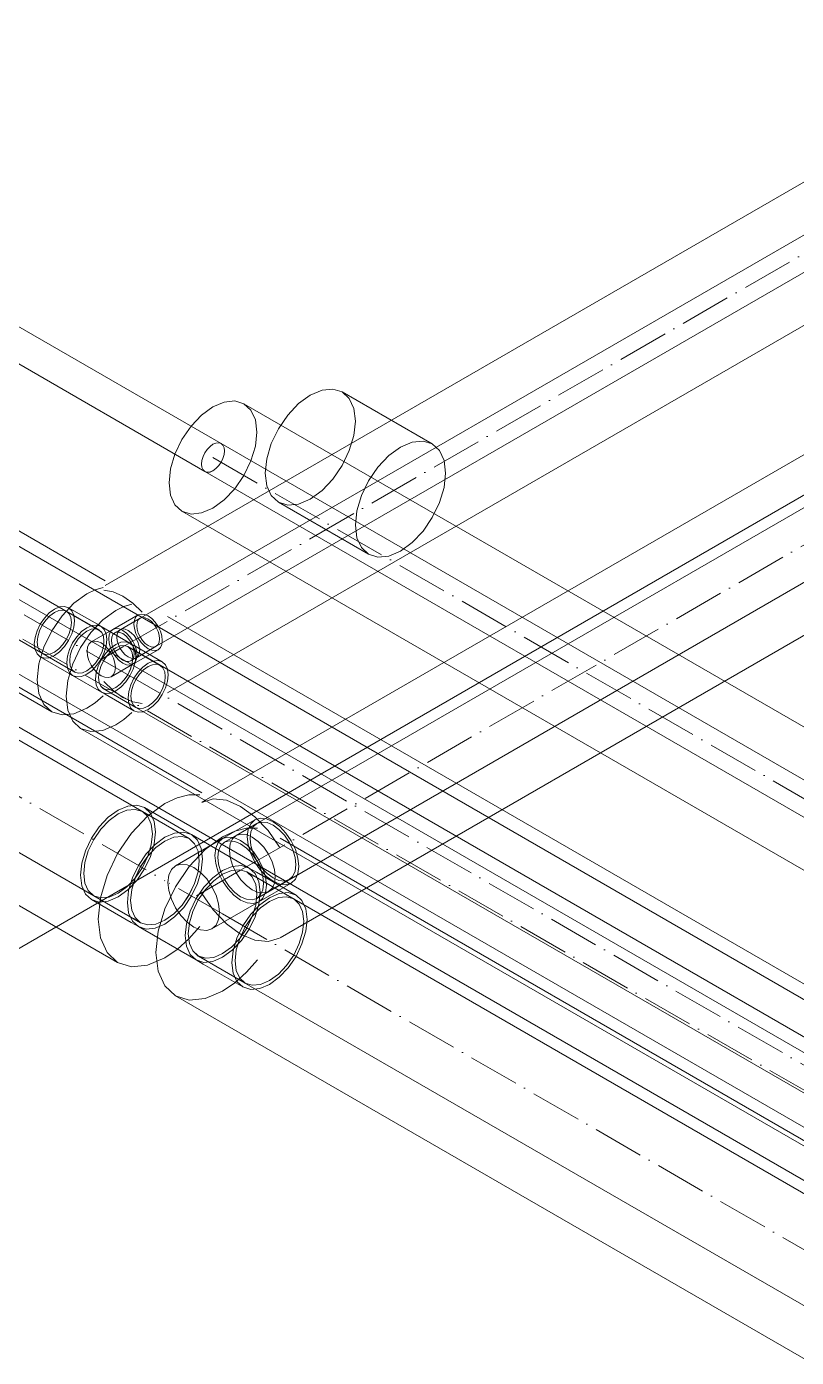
# Model space of a CAD drawing. Header units: millimetres. Extents: x -88595 to 880822, y -1054509 to -148035.
# Drawn here: x 378531.3 to 378682.3, y -322421.7 to -322160.7 of the extents above; entities that cross this region are included whole.
import ezdxf

# ---------------------------------------------------------------- set-up
doc = ezdxf.new("R2010")
doc.units = ezdxf.units.MM
doc.linetypes.add('$12$ADSK_Осевая', pattern=[14, 10, -2, 0, -2])
for name, color, linetype, lineweight in [('Изоляция', 7, 'Continuous', 18), ('Оборудование', 7, 'Continuous', 18), ('Трубопровод', 7, 'Continuous', 18), ('Трубопроводы', 7, 'Continuous', 18)]:
    doc.layers.add(name, color=color, linetype=linetype, lineweight=lineweight)

# ---------------------------------------------------------------- blocks, each defined once
blk = doc.blocks.new('$0$ADSK_Канальный блок кондиционера1 - AD182MJERAB-3267445-В_ОВ3_1')
at = {"layer": 'Оборудование'}
for p, q in [((1421.55, 16799.45), (928.7, 16514.9)), ((1102.12, 16691.16), (1061.81, 16714.43)), ((1058.64, 16708.93), (1098.94, 16685.66)), ((1143.55, 16691.07), (1125.87, 16701.27)), ((1113.37, 16679.62), (1131.05, 16669.42))]:
    blk.add_line(p, q, dxfattribs=at)
for points in [[(1110.78, 16685.35, 0), (1111.08, 16688.16, 0), (1111.97, 16691.13, 0), (1113.37, 16694.06, 0), (1115.2, 16696.74, 0), (1117.33, 16698.99, 0), (1119.62, 16700.66, 0), (1121.91, 16701.63, 0), (1124.04, 16701.84, 0), (1125.87, 16701.27, 0), (1127.27, 16699.97, 0), (1128.16, 16698.02, 0), (1128.46, 16695.55, 0)], [(1128.46, 16695.55, 0), (1128.16, 16692.74, 0), (1127.27, 16689.77, 0), (1125.87, 16686.84, 0), (1124.04, 16684.16, 0), (1121.91, 16681.91, 0), (1119.62, 16680.24, 0), (1117.33, 16679.27, 0), (1115.2, 16679.06, 0), (1113.37, 16679.62, 0), (1111.97, 16680.93, 0), (1111.08, 16682.88, 0), (1110.78, 16685.35, 0)], [(1102.77, 16689.7, 0), (1102.7, 16690.33, 0), (1102.47, 16690.83, 0), (1102.12, 16691.16, 0), (1101.65, 16691.3, 0), (1101.11, 16691.25, 0), (1100.53, 16691, 0), (1099.95, 16690.58, 0), (1099.41, 16690, 0), (1098.94, 16689.32, 0), (1098.58, 16688.58, 0), (1098.36, 16687.83, 0), (1098.28, 16687.11, 0)], [(1098.28, 16687.11, 0), (1098.36, 16686.48, 0), (1098.58, 16685.99, 0), (1098.94, 16685.66, 0), (1099.41, 16685.51, 0), (1099.95, 16685.57, 0), (1100.53, 16685.82, 0), (1101.11, 16686.24, 0), (1101.65, 16686.81, 0), (1102.12, 16687.49, 0), (1102.47, 16688.23, 0), (1102.7, 16688.99, 0), (1102.77, 16689.7, 0)], [(1146.14, 16685.35, 0), (1145.84, 16687.81, 0), (1144.95, 16689.77, 0), (1143.55, 16691.07, 0), (1141.72, 16691.63, 0), (1139.59, 16691.42, 0), (1137.3, 16690.45, 0), (1135.01, 16688.78, 0), (1132.88, 16686.53, 0), (1131.05, 16683.85, 0), (1129.64, 16680.93, 0), (1128.76, 16677.96, 0), (1128.46, 16675.14, 0)], [(1128.46, 16675.14, 0), (1128.76, 16672.67, 0), (1129.64, 16670.72, 0), (1131.05, 16669.42, 0), (1132.88, 16668.85, 0), (1135.01, 16669.06, 0), (1137.3, 16670.04, 0), (1139.59, 16671.71, 0), (1141.72, 16673.96, 0), (1143.55, 16676.63, 0), (1144.95, 16679.56, 0), (1145.84, 16682.53, 0), (1146.14, 16685.35, 0)]]:
    blk.add_polyline3d(points, dxfattribs=at)
blk = doc.blocks.new('$0$ADSK_МедьПайка_Тройник - Тройник медный-3268436-В_ОВ3_1')
at = {"layer": 'Трубопроводы', "color": 134, "true_color": 0x00a6a6}
for p, q in [((9296.89, 11878.78), (9289.11, 11883.27)), ((9297.33, 11879.55), (9289.55, 11884.04)), ((9311.17, 11881.63), (9304.81, 11877.96)), ((9311.58, 11880.93), (9307.51, 11878.58)), ((9304.81, 11877.96), (9295.61, 11872.65)), ((9298.3, 11877.96), (9296.89, 11878.78)), ((9298.74, 11878.74), (9297.33, 11879.55)), ((9310.06, 11872.2), (9298.74, 11878.74)), ((9311.03, 11870.62), (9309.61, 11871.43)), ((9311.47, 11871.39), (9310.06, 11872.2)), ((9318.81, 11866.13), (9311.03, 11870.62)), ((9319.25, 11866.9), (9311.47, 11871.39)), ((9311.97, 11865.56), (9318.33, 11869.23)), ((9313.86, 11867.58), (9317.93, 11869.93)), ((9279.14, 11866), (9286.92, 11861.51)), ((9279.58, 11866.77), (9287.36, 11862.28)), ((9302.77, 11860.25), (9311.97, 11865.56)), ((9287.36, 11862.28), (9288.77, 11861.47)), ((9286.92, 11861.51), (9288.33, 11860.7)), ((9288.33, 11860.7), (9299.64, 11854.16)), ((9300.09, 11854.94), (9301.5, 11854.12)), ((9299.64, 11854.16), (9301.06, 11853.35)), ((9301.06, 11853.35), (9308.84, 11848.86)), ((9301.5, 11854.12), (9309.28, 11849.63))]:
    blk.add_line(p, q, dxfattribs=at)
for points in [[(9276.98, 11870.77, 0), (9277.23, 11873.12, 0), (9277.97, 11875.59, 0), (9279.14, 11878.03, 0), (9280.66, 11880.26, 0), (9282.44, 11882.14, 0), (9284.34, 11883.53, 0), (9286.25, 11884.34, 0), (9288.03, 11884.51, 0), (9289.55, 11884.04, 0), (9290.72, 11882.96, 0), (9291.46, 11881.33, 0), (9291.71, 11879.28, 0)], [(9291.08, 11878.91, 0), (9290.85, 11880.79, 0), (9290.18, 11882.28, 0), (9289.11, 11883.27, 0), (9287.71, 11883.7, 0), (9286.09, 11883.54, 0), (9284.34, 11882.8, 0), (9282.6, 11881.53, 0), (9280.98, 11879.81, 0), (9279.58, 11877.77, 0), (9278.51, 11875.54, 0), (9277.84, 11873.28, 0), (9277.61, 11871.13, 0)], [(9309.69, 11878.35, 0), (9309.86, 11879.77, 0), (9310.37, 11880.89, 0), (9311.17, 11881.63, 0), (9312.22, 11881.96, 0), (9313.44, 11881.83, 0), (9314.75, 11881.28, 0), (9316.06, 11880.32, 0), (9317.28, 11879.03, 0), (9318.33, 11877.5, 0), (9319.13, 11875.82, 0), (9319.64, 11874.12, 0), (9319.81, 11872.51, 0)], [(9319.24, 11872.84, 0), (9319.09, 11874.27, 0), (9318.64, 11875.78, 0), (9317.93, 11877.26, 0), (9317, 11878.63, 0), (9315.91, 11879.77, 0), (9314.75, 11880.62, 0), (9313.59, 11881.11, 0), (9312.51, 11881.22, 0), (9311.58, 11880.93, 0), (9310.86, 11880.27, 0), (9310.41, 11879.28, 0), (9310.26, 11878.02, 0)], [(9291.71, 11879.28, 0), (9291.46, 11876.93, 0), (9290.72, 11874.45, 0), (9289.55, 11872.02, 0), (9288.03, 11869.78, 0), (9286.25, 11867.91, 0), (9284.34, 11866.52, 0), (9282.44, 11865.71, 0), (9280.66, 11865.53, 0), (9279.14, 11866, 0), (9277.97, 11867.09, 0), (9277.23, 11868.72, 0), (9276.98, 11870.77, 0)], [(9277.61, 11871.13, 0), (9277.84, 11869.25, 0), (9278.51, 11867.77, 0), (9279.58, 11866.77, 0), (9280.98, 11866.34, 0), (9282.6, 11866.5, 0), (9284.34, 11867.25, 0), (9286.09, 11868.52, 0), (9287.71, 11870.23, 0), (9289.11, 11872.27, 0), (9290.18, 11874.5, 0), (9290.85, 11876.77, 0), (9291.08, 11878.91, 0)], [(9286.17, 11865.46, 0), (9286.42, 11867.81, 0), (9287.16, 11870.29, 0), (9288.33, 11872.72, 0), (9289.85, 11874.95, 0), (9291.63, 11876.83, 0), (9293.54, 11878.22, 0), (9295.44, 11879.03, 0), (9297.22, 11879.21, 0), (9298.74, 11878.74, 0), (9299.91, 11877.65, 0), (9300.65, 11876.02, 0), (9300.9, 11873.97, 0)], [(9300.9, 11873.97, 0), (9300.65, 11876.02, 0), (9299.91, 11877.65, 0), (9298.74, 11878.74, 0), (9297.22, 11879.21, 0), (9295.44, 11879.03, 0), (9293.54, 11878.22, 0), (9291.63, 11876.83, 0), (9289.85, 11874.95, 0), (9288.33, 11872.72, 0), (9287.16, 11870.29, 0), (9286.42, 11867.81, 0), (9286.17, 11865.46, 0)], [(9286.8, 11865.83, 0), (9287.03, 11867.97, 0), (9287.7, 11870.24, 0), (9288.77, 11872.47, 0), (9290.17, 11874.51, 0), (9291.79, 11876.22, 0), (9293.54, 11877.49, 0), (9295.28, 11878.23, 0), (9296.9, 11878.4, 0), (9298.3, 11877.96, 0), (9299.37, 11876.97, 0), (9300.04, 11875.48, 0), (9300.27, 11873.6, 0)], [(9313.45, 11868.83, 0), (9313.28, 11870.45, 0), (9312.77, 11872.15, 0), (9311.97, 11873.82, 0), (9310.92, 11875.36, 0), (9309.7, 11876.65, 0), (9308.39, 11877.6, 0), (9307.08, 11878.16, 0), (9305.85, 11878.28, 0), (9304.81, 11877.96, 0), (9304, 11877.21, 0), (9303.5, 11876.09, 0), (9303.32, 11874.68, 0)], [(9303.32, 11874.68, 0), (9303.5, 11876.09, 0), (9304, 11877.21, 0), (9304.81, 11877.96, 0), (9305.85, 11878.28, 0), (9307.08, 11878.16, 0), (9308.39, 11877.6, 0), (9309.7, 11876.65, 0), (9310.92, 11875.36, 0), (9311.97, 11873.82, 0), (9312.77, 11872.15, 0), (9313.28, 11870.45, 0), (9313.45, 11868.83, 0)], [(9306.19, 11875.68, 0), (9306.35, 11876.93, 0), (9306.8, 11877.92, 0), (9307.51, 11878.58, 0), (9308.44, 11878.87, 0), (9309.52, 11878.76, 0), (9310.68, 11878.27, 0), (9311.85, 11877.42, 0), (9312.93, 11876.28, 0), (9313.86, 11874.92, 0), (9314.57, 11873.43, 0), (9315.02, 11871.92, 0), (9315.17, 11870.49, 0)], [(9319.81, 11872.51, 0), (9319.64, 11871.09, 0), (9319.13, 11869.98, 0), (9318.33, 11869.23, 0), (9317.28, 11868.91, 0), (9316.06, 11869.03, 0), (9314.75, 11869.59, 0), (9313.44, 11870.54, 0), (9312.22, 11871.83, 0), (9311.17, 11873.36, 0), (9310.37, 11875.04, 0), (9309.86, 11876.74, 0), (9309.69, 11878.35, 0)], [(9310.26, 11878.02, 0), (9310.41, 11876.59, 0), (9310.86, 11875.08, 0), (9311.58, 11873.6, 0), (9312.51, 11872.24, 0), (9313.59, 11871.09, 0), (9314.75, 11870.25, 0), (9315.91, 11869.75, 0), (9317, 11869.65, 0), (9317.93, 11869.93, 0), (9318.64, 11870.59, 0), (9319.09, 11871.59, 0), (9319.24, 11872.84, 0)], [(9315.17, 11870.49, 0), (9315.02, 11869.24, 0), (9314.57, 11868.25, 0), (9313.86, 11867.58, 0), (9312.93, 11867.3, 0), (9311.85, 11867.4, 0), (9310.68, 11867.9, 0), (9309.52, 11868.75, 0), (9308.44, 11869.89, 0), (9307.51, 11871.25, 0), (9306.8, 11872.74, 0), (9306.35, 11874.25, 0), (9306.19, 11875.68, 0)], [(9300.9, 11873.97, 0), (9300.65, 11871.62, 0), (9299.91, 11869.15, 0), (9298.74, 11866.71, 0), (9297.22, 11864.48, 0), (9295.44, 11862.6, 0), (9293.54, 11861.21, 0), (9291.63, 11860.4, 0), (9289.85, 11860.23, 0), (9288.33, 11860.7, 0), (9287.16, 11861.78, 0), (9286.42, 11863.41, 0), (9286.17, 11865.46, 0)], [(9286.17, 11865.46, 0), (9286.42, 11863.41, 0), (9287.16, 11861.78, 0), (9288.33, 11860.7, 0), (9289.85, 11860.23, 0), (9291.63, 11860.4, 0), (9293.54, 11861.21, 0), (9295.44, 11862.6, 0), (9297.22, 11864.48, 0), (9298.74, 11866.71, 0), (9299.91, 11869.15, 0), (9300.65, 11871.62, 0), (9300.9, 11873.97, 0)], [(9300.27, 11873.6, 0), (9300.04, 11871.46, 0), (9299.37, 11869.19, 0), (9298.3, 11866.97, 0), (9296.9, 11864.93, 0), (9295.28, 11863.21, 0), (9293.54, 11861.94, 0), (9291.79, 11861.2, 0), (9290.17, 11861.04, 0), (9288.77, 11861.47, 0), (9287.7, 11862.46, 0), (9287.03, 11863.95, 0), (9286.8, 11865.83, 0)], [(9304.26, 11863.53, 0), (9304.08, 11865.14, 0), (9303.58, 11866.84, 0), (9302.77, 11868.52, 0), (9301.73, 11870.05, 0), (9300.5, 11871.34, 0), (9299.19, 11872.3, 0), (9297.88, 11872.85, 0), (9296.66, 11872.97, 0), (9295.61, 11872.65, 0), (9294.81, 11871.9, 0), (9294.3, 11870.79, 0), (9294.13, 11869.37, 0)], [(9303.32, 11874.68, 0), (9303.5, 11873.07, 0), (9304, 11871.37, 0), (9304.81, 11869.69, 0), (9305.85, 11868.16, 0), (9307.08, 11866.87, 0), (9308.39, 11865.91, 0), (9309.7, 11865.35, 0), (9310.92, 11865.23, 0), (9311.97, 11865.56, 0), (9312.77, 11866.3, 0), (9313.28, 11867.42, 0), (9313.45, 11868.83, 0)], [(9313.45, 11868.83, 0), (9313.28, 11867.42, 0), (9312.77, 11866.3, 0), (9311.97, 11865.56, 0), (9310.92, 11865.23, 0), (9309.7, 11865.35, 0), (9308.39, 11865.91, 0), (9307.08, 11866.87, 0), (9305.85, 11868.16, 0), (9304.81, 11869.69, 0), (9304, 11871.37, 0), (9303.5, 11873.07, 0), (9303.32, 11874.68, 0)], [(9312.22, 11867.44, 0), (9311.96, 11869.49, 0), (9311.23, 11871.12, 0), (9310.06, 11872.2, 0), (9308.53, 11872.67, 0), (9306.76, 11872.5, 0), (9304.85, 11871.69, 0), (9302.94, 11870.3, 0), (9301.17, 11868.42, 0), (9299.64, 11866.19, 0), (9298.47, 11863.75, 0), (9297.74, 11861.28, 0), (9297.49, 11858.93, 0)], [(9297.49, 11858.93, 0), (9297.74, 11861.28, 0), (9298.47, 11863.75, 0), (9299.64, 11866.19, 0), (9301.17, 11868.42, 0), (9302.94, 11870.3, 0), (9304.85, 11871.69, 0), (9306.76, 11872.5, 0), (9308.53, 11872.67, 0), (9310.06, 11872.2, 0), (9311.23, 11871.12, 0), (9311.96, 11869.49, 0), (9312.22, 11867.44, 0)], [(9311.59, 11867.07, 0), (9311.36, 11868.95, 0), (9310.68, 11870.44, 0), (9309.61, 11871.43, 0), (9308.22, 11871.86, 0), (9306.59, 11871.7, 0), (9304.85, 11870.96, 0), (9303.11, 11869.69, 0), (9301.48, 11867.97, 0), (9300.09, 11865.93, 0), (9299.02, 11863.7, 0), (9298.35, 11861.44, 0), (9298.12, 11859.3, 0)], [(9294.13, 11869.37, 0), (9294.3, 11867.76, 0), (9294.81, 11866.06, 0), (9295.61, 11864.38, 0), (9296.66, 11862.85, 0), (9297.88, 11861.56, 0), (9299.19, 11860.6, 0), (9300.5, 11860.05, 0), (9301.73, 11859.93, 0), (9302.77, 11860.25, 0), (9303.58, 11861, 0), (9304.08, 11862.11, 0), (9304.26, 11863.53, 0)], [(9297.49, 11858.93, 0), (9297.74, 11856.88, 0), (9298.47, 11855.25, 0), (9299.64, 11854.16, 0), (9301.17, 11853.69, 0), (9302.94, 11853.87, 0), (9304.85, 11854.68, 0), (9306.76, 11856.07, 0), (9308.53, 11857.95, 0), (9310.06, 11860.18, 0), (9311.23, 11862.61, 0), (9311.96, 11865.09, 0), (9312.22, 11867.44, 0)], [(9312.22, 11867.44, 0), (9311.96, 11865.09, 0), (9311.23, 11862.61, 0), (9310.06, 11860.18, 0), (9308.53, 11857.95, 0), (9306.76, 11856.07, 0), (9304.85, 11854.68, 0), (9302.94, 11853.87, 0), (9301.17, 11853.69, 0), (9299.64, 11854.16, 0), (9298.47, 11855.25, 0), (9297.74, 11856.88, 0), (9297.49, 11858.93, 0)], [(9298.12, 11859.3, 0), (9298.35, 11857.42, 0), (9299.02, 11855.93, 0), (9300.09, 11854.94, 0), (9301.48, 11854.5, 0), (9303.11, 11854.67, 0), (9304.85, 11855.41, 0), (9306.59, 11856.68, 0), (9308.22, 11858.39, 0), (9309.61, 11860.43, 0), (9310.68, 11862.66, 0), (9311.36, 11864.93, 0), (9311.59, 11867.07, 0)], [(9321.41, 11862.13, 0), (9321.16, 11864.18, 0), (9320.42, 11865.81, 0), (9319.25, 11866.9, 0), (9317.73, 11867.37, 0), (9315.95, 11867.19, 0), (9314.04, 11866.38, 0), (9312.14, 11864.99, 0), (9310.36, 11863.12, 0), (9308.84, 11860.88, 0), (9307.67, 11858.45, 0), (9306.93, 11855.97, 0), (9306.68, 11853.62, 0)], [(9307.31, 11853.99, 0), (9307.54, 11856.13, 0), (9308.21, 11858.4, 0), (9309.28, 11860.63, 0), (9310.68, 11862.67, 0), (9312.3, 11864.38, 0), (9314.04, 11865.65, 0), (9315.79, 11866.4, 0), (9317.41, 11866.56, 0), (9318.81, 11866.13, 0), (9319.88, 11865.13, 0), (9320.55, 11863.65, 0), (9320.78, 11861.77, 0)], [(9306.68, 11853.62, 0), (9306.93, 11851.57, 0), (9307.67, 11849.94, 0), (9308.84, 11848.86, 0), (9310.36, 11848.39, 0), (9312.14, 11848.56, 0), (9314.04, 11849.37, 0), (9315.95, 11850.76, 0), (9317.73, 11852.64, 0), (9319.25, 11854.87, 0), (9320.42, 11857.31, 0), (9321.16, 11859.78, 0), (9321.41, 11862.13, 0)], [(9320.78, 11861.77, 0), (9320.55, 11859.62, 0), (9319.88, 11857.36, 0), (9318.81, 11855.13, 0), (9317.41, 11853.09, 0), (9315.79, 11851.37, 0), (9314.04, 11850.1, 0), (9312.3, 11849.36, 0), (9310.68, 11849.2, 0), (9309.28, 11849.63, 0), (9308.21, 11850.62, 0), (9307.54, 11852.11, 0), (9307.31, 11853.99, 0)]]:
    blk.add_polyline3d(points, dxfattribs=at)
blk = doc.blocks.new('$0$ADSK_МедьПайка_Тройник - Тройник медный-3266686-В_ОВ3_1')
at = {"layer": 'Трубопроводы', "color": 190, "true_color": 0x8000ff}
for p, q in [((9279.9, 11919.29), (9274.24, 11922.56)), ((9280.3, 11920), (9274.64, 11923.26)), ((9281.01, 11919.59), (9280.3, 11920)), ((9288.28, 11921.85), (9283.33, 11918.99)), ((9288.66, 11921.19), (9284.77, 11918.94)), ((9283.33, 11918.99), (9279.08, 11916.54)), ((9280.6, 11918.89), (9279.9, 11919.29)), ((9286.67, 11916.32), (9281.01, 11919.59)), ((9286.97, 11915.21), (9286.26, 11915.62)), ((9287.37, 11915.91), (9286.67, 11916.32)), ((9292.62, 11911.95), (9286.97, 11915.21)), ((9287.26, 11912.17), (9292.21, 11915.03)), ((9293.03, 11912.65), (9287.37, 11915.91)), ((9287.94, 11913.44), (9291.83, 11915.69)), ((9269.07, 11913.61), (9274.73, 11910.35)), ((9269.48, 11914.32), (9275.14, 11911.05)), ((9283.02, 11909.72), (9287.26, 11912.17)), ((9274.73, 11910.35), (9275.44, 11909.94)), ((9275.14, 11911.05), (9275.84, 11910.64)), ((9275.44, 11909.94), (9281.1, 11906.67)), ((9281.1, 11906.67), (9281.8, 11906.27)), ((9281.5, 11907.38), (9282.21, 11906.97)), ((9282.21, 11906.97), (9287.86, 11903.7)), ((9281.8, 11906.27), (9287.46, 11903))]:
    blk.add_line(p, q, dxfattribs=at)
for points in [[(9267.92, 11916.16, 0), (9268.06, 11917.42, 0), (9268.45, 11918.74, 0), (9269.07, 11920.05, 0), (9269.89, 11921.24, 0), (9270.84, 11922.24, 0), (9271.86, 11922.99, 0), (9272.88, 11923.42, 0), (9273.83, 11923.51, 0), (9274.64, 11923.26, 0), (9275.27, 11922.68, 0), (9275.66, 11921.81, 0), (9275.8, 11920.71, 0)], [(9275.23, 11920.38, 0), (9275.11, 11921.32, 0), (9274.77, 11922.06, 0), (9274.24, 11922.56, 0), (9273.54, 11922.78, 0), (9272.73, 11922.69, 0), (9271.86, 11922.32, 0), (9270.99, 11921.69, 0), (9270.18, 11920.83, 0), (9269.48, 11919.81, 0), (9268.94, 11918.7, 0), (9268.61, 11917.57, 0), (9268.49, 11916.49, 0)], [(9275.8, 11920.71, 0), (9275.66, 11919.46, 0), (9275.27, 11918.13, 0), (9274.64, 11916.83, 0), (9273.83, 11915.64, 0), (9272.88, 11914.63, 0), (9271.86, 11913.89, 0), (9270.84, 11913.46, 0), (9269.89, 11913.36, 0), (9269.07, 11913.61, 0), (9268.45, 11914.19, 0), (9268.06, 11915.06, 0), (9267.92, 11916.16, 0)], [(9268.49, 11916.49, 0), (9268.61, 11915.55, 0), (9268.94, 11914.81, 0), (9269.48, 11914.32, 0), (9270.18, 11914.1, 0), (9270.99, 11914.18, 0), (9271.86, 11914.55, 0), (9272.73, 11915.19, 0), (9273.54, 11916.04, 0), (9274.24, 11917.06, 0), (9274.77, 11918.18, 0), (9275.11, 11919.31, 0), (9275.23, 11920.38, 0)], [(9274.28, 11912.49, 0), (9274.42, 11913.74, 0), (9274.81, 11915.07, 0), (9275.44, 11916.37, 0), (9276.25, 11917.56, 0), (9277.2, 11918.57, 0), (9278.22, 11919.31, 0), (9279.24, 11919.74, 0), (9280.19, 11919.84, 0), (9281.01, 11919.59, 0), (9281.63, 11919.01, 0), (9282.03, 11918.14, 0), (9282.16, 11917.04, 0)], [(9282.16, 11917.04, 0), (9282.03, 11918.14, 0), (9281.63, 11919.01, 0), (9281.01, 11919.59, 0), (9280.19, 11919.84, 0), (9279.24, 11919.74, 0), (9278.22, 11919.31, 0), (9277.2, 11918.57, 0), (9276.25, 11917.56, 0), (9275.44, 11916.37, 0), (9274.81, 11915.07, 0), (9274.42, 11913.74, 0), (9274.28, 11912.49, 0)], [(9287.46, 11920.04, 0), (9287.56, 11920.82, 0), (9287.83, 11921.44, 0), (9288.28, 11921.85, 0), (9288.85, 11922.02, 0), (9289.52, 11921.96, 0), (9290.24, 11921.65, 0), (9290.96, 11921.13, 0), (9291.64, 11920.42, 0), (9292.21, 11919.57, 0), (9292.65, 11918.65, 0), (9292.93, 11917.72, 0), (9293.03, 11916.83, 0)], [(9293.03, 11916.83, 0), (9292.93, 11916.05, 0), (9292.65, 11915.44, 0), (9292.21, 11915.03, 0), (9291.64, 11914.85, 0), (9290.96, 11914.92, 0), (9290.24, 11915.22, 0), (9289.52, 11915.75, 0), (9288.85, 11916.46, 0), (9288.28, 11917.3, 0), (9287.83, 11918.22, 0), (9287.56, 11919.16, 0), (9287.46, 11920.04, 0)], [(9292.49, 11917.14, 0), (9292.41, 11917.86, 0), (9292.19, 11918.61, 0), (9291.83, 11919.35, 0), (9291.37, 11920.03, 0), (9290.83, 11920.61, 0), (9290.24, 11921.03, 0), (9289.66, 11921.28, 0), (9289.12, 11921.33, 0), (9288.66, 11921.19, 0), (9288.3, 11920.86, 0), (9288.08, 11920.36, 0), (9288, 11919.73, 0)], [(9288, 11919.73, 0), (9288.08, 11919.02, 0), (9288.3, 11918.26, 0), (9288.66, 11917.52, 0), (9289.12, 11916.84, 0), (9289.66, 11916.27, 0), (9290.24, 11915.85, 0), (9290.83, 11915.6, 0), (9291.37, 11915.54, 0), (9291.83, 11915.69, 0), (9292.19, 11916.02, 0), (9292.41, 11916.51, 0), (9292.49, 11917.14, 0)], [(9274.86, 11912.82, 0), (9274.97, 11913.89, 0), (9275.31, 11915.02, 0), (9275.84, 11916.14, 0), (9276.54, 11917.16, 0), (9277.35, 11918.01, 0), (9278.22, 11918.65, 0), (9279.09, 11919.02, 0), (9279.91, 11919.1, 0), (9280.6, 11918.89, 0), (9281.14, 11918.39, 0), (9281.47, 11917.65, 0), (9281.59, 11916.71, 0)], [(9288.08, 11913.97, 0), (9287.98, 11914.86, 0), (9287.7, 11915.8, 0), (9287.26, 11916.72, 0), (9286.69, 11917.56, 0), (9286.01, 11918.27, 0), (9285.29, 11918.79, 0), (9284.57, 11919.1, 0), (9283.9, 11919.17, 0), (9283.33, 11918.99, 0), (9282.88, 11918.58, 0), (9282.61, 11917.96, 0), (9282.51, 11917.19, 0)], [(9282.51, 11917.19, 0), (9282.61, 11917.96, 0), (9282.88, 11918.58, 0), (9283.33, 11918.99, 0), (9283.9, 11919.17, 0), (9284.57, 11919.1, 0), (9285.29, 11918.79, 0), (9286.01, 11918.27, 0), (9286.69, 11917.56, 0), (9287.26, 11916.72, 0), (9287.7, 11915.8, 0), (9287.98, 11914.86, 0), (9288.08, 11913.97, 0)], [(9282.51, 11917.19, 0), (9282.61, 11916.3, 0), (9282.88, 11915.36, 0), (9283.33, 11914.44, 0), (9283.9, 11913.6, 0), (9284.57, 11912.89, 0), (9285.29, 11912.37, 0), (9286.01, 11912.06, 0), (9286.69, 11911.99, 0), (9287.26, 11912.17, 0), (9287.7, 11912.58, 0), (9287.98, 11913.2, 0), (9288.08, 11913.97, 0)], [(9288.08, 11913.97, 0), (9287.98, 11913.2, 0), (9287.7, 11912.58, 0), (9287.26, 11912.17, 0), (9286.69, 11911.99, 0), (9286.01, 11912.06, 0), (9285.29, 11912.37, 0), (9284.57, 11912.89, 0), (9283.9, 11913.6, 0), (9283.33, 11914.44, 0), (9282.88, 11915.36, 0), (9282.61, 11916.3, 0), (9282.51, 11917.19, 0)], [(9284.11, 11917.49, 0), (9284.19, 11918.12, 0), (9284.41, 11918.61, 0), (9284.77, 11918.94, 0), (9285.23, 11919.09, 0), (9285.77, 11919.03, 0), (9286.36, 11918.78, 0), (9286.94, 11918.36, 0), (9287.48, 11917.79, 0), (9287.94, 11917.11, 0), (9288.3, 11916.37, 0), (9288.52, 11915.61, 0), (9288.6, 11914.9, 0)], [(9288.6, 11914.9, 0), (9288.52, 11914.27, 0), (9288.3, 11913.77, 0), (9287.94, 11913.44, 0), (9287.48, 11913.3, 0), (9286.94, 11913.35, 0), (9286.36, 11913.6, 0), (9285.77, 11914.02, 0), (9285.23, 11914.6, 0), (9284.77, 11915.28, 0), (9284.41, 11916.02, 0), (9284.19, 11916.77, 0), (9284.11, 11917.49, 0)], [(9282.16, 11917.04, 0), (9282.03, 11915.78, 0), (9281.63, 11914.46, 0), (9281.01, 11913.16, 0), (9280.19, 11911.96, 0), (9279.24, 11910.96, 0), (9278.22, 11910.22, 0), (9277.2, 11909.78, 0), (9276.25, 11909.69, 0), (9275.44, 11909.94, 0), (9274.81, 11910.52, 0), (9274.42, 11911.39, 0), (9274.28, 11912.49, 0)], [(9274.28, 11912.49, 0), (9274.42, 11911.39, 0), (9274.81, 11910.52, 0), (9275.44, 11909.94, 0), (9276.25, 11909.69, 0), (9277.2, 11909.78, 0), (9278.22, 11910.22, 0), (9279.24, 11910.96, 0), (9280.19, 11911.96, 0), (9281.01, 11913.16, 0), (9281.63, 11914.46, 0), (9282.03, 11915.78, 0), (9282.16, 11917.04, 0)], [(9281.59, 11916.71, 0), (9281.47, 11915.63, 0), (9281.14, 11914.5, 0), (9280.6, 11913.39, 0), (9279.91, 11912.37, 0), (9279.09, 11911.51, 0), (9278.22, 11910.88, 0), (9277.35, 11910.51, 0), (9276.54, 11910.43, 0), (9275.84, 11910.64, 0), (9275.31, 11911.14, 0), (9274.97, 11911.88, 0), (9274.86, 11912.82, 0)], [(9283.83, 11911.52, 0), (9283.74, 11912.41, 0), (9283.46, 11913.35, 0), (9283.02, 11914.27, 0), (9282.44, 11915.11, 0), (9281.77, 11915.82, 0), (9281.05, 11916.34, 0), (9280.33, 11916.65, 0), (9279.66, 11916.72, 0), (9279.08, 11916.54, 0), (9278.64, 11916.13, 0), (9278.36, 11915.51, 0), (9278.27, 11914.74, 0)], [(9278.27, 11914.74, 0), (9278.36, 11913.85, 0), (9278.64, 11912.92, 0), (9279.08, 11911.99, 0), (9279.66, 11911.15, 0), (9280.33, 11910.44, 0), (9281.05, 11909.92, 0), (9281.77, 11909.61, 0), (9282.44, 11909.54, 0), (9283.02, 11909.72, 0), (9283.46, 11910.13, 0), (9283.74, 11910.75, 0), (9283.83, 11911.52, 0)], [(9287.82, 11913.77, 0), (9287.68, 11914.87, 0), (9287.29, 11915.74, 0), (9286.67, 11916.32, 0), (9285.85, 11916.57, 0), (9284.9, 11916.48, 0), (9283.88, 11916.05, 0), (9282.86, 11915.3, 0), (9281.91, 11914.3, 0), (9281.1, 11913.11, 0), (9280.47, 11911.8, 0), (9280.08, 11910.48, 0), (9279.94, 11909.22, 0)], [(9279.94, 11909.22, 0), (9280.08, 11910.48, 0), (9280.47, 11911.8, 0), (9281.1, 11913.11, 0), (9281.91, 11914.3, 0), (9282.86, 11915.3, 0), (9283.88, 11916.05, 0), (9284.9, 11916.48, 0), (9285.85, 11916.57, 0), (9286.67, 11916.32, 0), (9287.29, 11915.74, 0), (9287.68, 11914.87, 0), (9287.82, 11913.77, 0)], [(9287.25, 11913.44, 0), (9287.13, 11914.38, 0), (9286.8, 11915.12, 0), (9286.26, 11915.62, 0), (9285.56, 11915.83, 0), (9284.75, 11915.75, 0), (9283.88, 11915.38, 0), (9283.01, 11914.75, 0), (9282.2, 11913.89, 0), (9281.5, 11912.87, 0), (9280.97, 11911.76, 0), (9280.63, 11910.63, 0), (9280.51, 11909.55, 0)], [(9279.94, 11909.22, 0), (9280.08, 11908.12, 0), (9280.47, 11907.25, 0), (9281.1, 11906.67, 0), (9281.91, 11906.42, 0), (9282.86, 11906.52, 0), (9283.88, 11906.95, 0), (9284.9, 11907.69, 0), (9285.85, 11908.7, 0), (9286.67, 11909.89, 0), (9287.29, 11911.19, 0), (9287.68, 11912.52, 0), (9287.82, 11913.77, 0)], [(9287.82, 11913.77, 0), (9287.68, 11912.52, 0), (9287.29, 11911.19, 0), (9286.67, 11909.89, 0), (9285.85, 11908.7, 0), (9284.9, 11907.69, 0), (9283.88, 11906.95, 0), (9282.86, 11906.52, 0), (9281.91, 11906.42, 0), (9281.1, 11906.67, 0), (9280.47, 11907.25, 0), (9280.08, 11908.12, 0), (9279.94, 11909.22, 0)], [(9280.51, 11909.55, 0), (9280.63, 11908.61, 0), (9280.97, 11907.87, 0), (9281.5, 11907.38, 0), (9282.2, 11907.16, 0), (9283.01, 11907.24, 0), (9283.88, 11907.61, 0), (9284.75, 11908.25, 0), (9285.56, 11909.1, 0), (9286.26, 11910.12, 0), (9286.8, 11911.24, 0), (9287.13, 11912.37, 0), (9287.25, 11913.44, 0)], [(9294.18, 11910.1, 0), (9294.05, 11911.2, 0), (9293.66, 11912.07, 0), (9293.03, 11912.65, 0), (9292.21, 11912.9, 0), (9291.26, 11912.8, 0), (9290.24, 11912.37, 0), (9289.22, 11911.63, 0), (9288.27, 11910.62, 0), (9287.46, 11909.43, 0), (9286.83, 11908.13, 0), (9286.44, 11906.8, 0), (9286.31, 11905.55, 0)], [(9286.88, 11905.88, 0), (9286.99, 11906.95, 0), (9287.33, 11908.08, 0), (9287.86, 11909.2, 0), (9288.56, 11910.22, 0), (9289.37, 11911.07, 0), (9290.24, 11911.71, 0), (9291.12, 11912.08, 0), (9291.93, 11912.16, 0), (9292.62, 11911.95, 0), (9293.16, 11911.45, 0), (9293.5, 11910.71, 0), (9293.61, 11909.77, 0)], [(9286.31, 11905.55, 0), (9286.44, 11904.45, 0), (9286.83, 11903.58, 0), (9287.46, 11903, 0), (9288.27, 11902.75, 0), (9289.22, 11902.84, 0), (9290.24, 11903.28, 0), (9291.26, 11904.02, 0), (9292.21, 11905.02, 0), (9293.03, 11906.22, 0), (9293.66, 11907.52, 0), (9294.05, 11908.84, 0), (9294.18, 11910.1, 0)], [(9293.61, 11909.77, 0), (9293.5, 11908.69, 0), (9293.16, 11907.56, 0), (9292.62, 11906.45, 0), (9291.93, 11905.43, 0), (9291.12, 11904.57, 0), (9290.24, 11903.94, 0), (9289.37, 11903.57, 0), (9288.56, 11903.49, 0), (9287.86, 11903.7, 0), (9287.33, 11904.2, 0), (9286.99, 11904.94, 0), (9286.88, 11905.88, 0)]]:
    blk.add_polyline3d(points, dxfattribs=at)

msp = doc.modelspace()

# ---------------------------------------------------------------- linework, layer by layer
at = {"layer": 'Изоляция', "color": 190, "true_color": 0x8000ff}
for p, q in [((378546.71, -322269.36), (375744.6, -320651.56)), ((375727.58, -320673.51), (378536.21, -322295.08)), ((378822.76, -322110.9), (378546.71, -322270.28)), ((378558.89, -322291.36), (378834.93, -322131.99)), ((378834.93, -322385.35), (378573.92, -322234.65)), ((378561.75, -322255.74), (378822.76, -322406.43)), ((383816.09, -325311.64), (378558.89, -322276.39)), ((378541.87, -322298.34), (383802.33, -325335.47))]:
    msp.add_line(p, q, dxfattribs=at)
at = {"layer": 'Изоляция', "color": 134, "true_color": 0x00a6a6}
for p, q in [((378565.65, -322311), (375759.65, -320690.95)), ((375740.52, -320722.69), (378549.14, -322344.25)), ((378809.95, -322171.79), (378565.65, -322312.83)), ((378581, -322339.42), (378825.3, -322198.37)), ((378825.3, -322433.27), (378526.01, -322260.48)), ((378510.66, -322287.07), (378809.95, -322459.86)), ((383713.29, -325282.94), (378581, -322319.86)), ((378560.46, -322350.78), (383694.77, -325315.02))]:
    msp.add_line(p, q, dxfattribs=at)
at = {"layer": 'Изоляция', "color": 190, "true_color": 0x8000ff}
for points in [[(378559.23, -322250.17, 0), (378559.52, -322247.42, 0), (378560.38, -322244.53, 0), (378561.75, -322241.68, 0), (378563.53, -322239.07, 0), (378565.61, -322236.88, 0), (378567.84, -322235.25, 0)], [(378567.84, -322235.25, 0), (378570.06, -322234.31, 0), (378572.14, -322234.1, 0), (378573.92, -322234.65, 0), (378575.29, -322235.92, 0), (378576.15, -322237.82, 0), (378576.45, -322240.23, 0)], [(378576.45, -322240.23, 0), (378576.15, -322242.97, 0), (378575.29, -322245.86, 0), (378573.92, -322248.71, 0), (378572.14, -322251.32, 0), (378570.06, -322253.51, 0), (378567.84, -322255.14, 0)], [(378567.84, -322255.14, 0), (378565.61, -322256.08, 0), (378563.53, -322256.29, 0), (378561.75, -322255.74, 0), (378560.38, -322254.47, 0), (378559.52, -322252.57, 0), (378559.23, -322250.17, 0)], [(378543.09, -322271.92, 0), (378540.57, -322273.76, 0), (378538.23, -322276.24, 0), (378536.21, -322279.19, 0), (378534.67, -322282.41, 0), (378533.69, -322285.68, 0), (378533.36, -322288.78, 0)], [(378546.29, -322270.7, 0), (378544.72, -322271.14, 0), (378543.09, -322271.92, 0)], [(378550.16, -322272.4, 0), (378548.24, -322271.54, 0), (378546.41, -322271.23, 0)], [(378548.75, -322275.19, 0), (378550.38, -322274.41, 0), (378551.95, -322273.97, 0)], [(378553.92, -322275.56, 0), (378552.09, -322273.77, 0), (378550.16, -322272.4, 0)], [(378539.02, -322292.04, 0), (378539.35, -322288.94, 0), (378540.32, -322285.67, 0), (378541.87, -322282.45, 0), (378543.88, -322279.5, 0), (378546.23, -322277.03, 0), (378548.75, -322275.19, 0)], [(378533.36, -322288.78, 0), (378533.69, -322291.49, 0), (378534.67, -322293.64, 0), (378536.21, -322295.08, 0), (378538.23, -322295.7, 0), (378540.57, -322295.47, 0), (378543.09, -322294.39, 0)], [(378546.41, -322289.12, 0), (378548.24, -322290.92, 0), (378550.16, -322292.28, 0)], [(378548.75, -322297.66, 0), (378546.23, -322298.73, 0), (378543.88, -322298.96, 0), (378541.87, -322298.34, 0), (378540.32, -322296.91, 0), (378539.35, -322294.76, 0), (378539.02, -322292.04, 0)], [(378543.09, -322294.39, 0), (378544.72, -322293.3, 0), (378546.29, -322291.93, 0)], [(378550.16, -322292.28, 0), (378552.09, -322293.14, 0), (378553.92, -322293.46, 0)], [(378551.95, -322295.19, 0), (378550.38, -322296.56, 0), (378548.75, -322297.66, 0)]]:
    msp.add_polyline3d(points, dxfattribs=at)
at = {"layer": 'Изоляция', "color": 134, "true_color": 0x00a6a6}
for points in [[(378565.23, -322311.36, 0), (378563.09, -322311.38, 0), (378560.79, -322311.96, 0), (378558.41, -322313.08, 0)], [(378558.41, -322313.08, 0), (378555.02, -322315.55, 0), (378551.86, -322318.89, 0), (378549.14, -322322.86, 0), (378547.06, -322327.19, 0), (378545.75, -322331.6, 0), (378545.31, -322335.77, 0)], [(378573.26, -322313.63, 0), (378570.47, -322312.44, 0), (378567.88, -322312.17, 0), (378565.64, -322312.84, 0)], [(378580.87, -322321.63, 0), (378578.64, -322318.39, 0), (378576.04, -322315.66, 0), (378573.26, -322313.63, 0)], [(378569.72, -322319.61, 0), (378572.11, -322318.49, 0), (378574.4, -322317.91, 0), (378576.55, -322317.89, 0)], [(378556.62, -322342.3, 0), (378557.07, -322338.13, 0), (378558.38, -322333.73, 0), (378560.46, -322329.39, 0), (378563.17, -322325.42, 0), (378566.33, -322322.09, 0), (378569.72, -322319.61, 0)], [(378565.64, -322330.7, 0), (378567.88, -322333.95, 0), (378570.47, -322336.67, 0), (378573.26, -322338.7, 0)], [(378545.31, -322335.77, 0), (378545.75, -322339.43, 0), (378547.06, -322342.32, 0), (378549.14, -322344.25, 0), (378551.86, -322345.09, 0), (378555.02, -322344.77, 0), (378558.41, -322343.33, 0)], [(378558.41, -322343.33, 0), (378560.79, -322341.7, 0), (378563.09, -322339.63, 0), (378565.23, -322337.17, 0)], [(378573.26, -322338.7, 0), (378576.04, -322339.89, 0), (378578.64, -322340.16, 0), (378580.87, -322339.49, 0)], [(378560.46, -322350.78, 0), (378558.38, -322348.85, 0), (378557.07, -322345.96, 0), (378556.62, -322342.3, 0)], [(378576.55, -322343.71, 0), (378574.4, -322346.16, 0), (378572.11, -322348.23, 0), (378569.72, -322349.86, 0)], [(378569.72, -322349.86, 0), (378566.33, -322351.31, 0), (378563.17, -322351.62, 0), (378560.46, -322350.78, 0)]]:
    msp.add_polyline3d(points, dxfattribs=at)
at = {"layer": 'Трубопровод', "color": 190, "true_color": 0x8000ff}
for p, q in [((378545.47, -322279.04), (375736.84, -320657.48)), ((375732.08, -320665.72), (378540.71, -322287.28)), ((378827.26, -322118.7), (378548.58, -322279.59)), ((378551.75, -322285.09), (378830.43, -322124.19)), ((378830.43, -322393.14), (378569.42, -322242.45)), ((378566.25, -322247.95), (378827.26, -322398.64)), ((383811.59, -325319.43), (378551.13, -322282.3)), ((378546.37, -322290.55), (383806.83, -325327.68))]:
    msp.add_line(p, q, dxfattribs=at)
at = {"layer": 'Трубопровод', "color": 190, "linetype": '$12$ADSK_Осевая', "true_color": 0x8000ff}
for p, q in [((375734.46, -320661.6), (378543.09, -322283.16)), ((375734.46, -320661.6), (378543.09, -322283.16)), ((378550.16, -322282.34), (378828.85, -322121.45)), ((378550.16, -322282.34), (378828.85, -322121.45)), ((378567.84, -322245.2), (378828.85, -322395.89)), ((378567.84, -322245.2), (378828.85, -322395.89)), ((378548.75, -322286.43), (383809.21, -325323.55)), ((378548.75, -322286.43), (383809.21, -325323.55))]:
    msp.add_line(p, q, dxfattribs=at)
at = {"layer": 'Трубопровод', "color": 134, "true_color": 0x00a6a6}
for p, q in [((378563.17, -322319.96), (375754.54, -320698.4)), ((375745.02, -320714.89), (378553.64, -322336.46)), ((378814.45, -322179.58), (378570.08, -322320.67)), ((378576.43, -322331.67), (378820.8, -322190.58)), ((378820.8, -322441.06), (378521.51, -322268.27)), ((378515.16, -322279.27), (378814.45, -322452.06)), ((383708.79, -325290.73), (378574.48, -322326.49)), ((378564.96, -322342.99), (383699.27, -325307.23))]:
    msp.add_line(p, q, dxfattribs=at)
at = {"layer": 'Трубопровод', "color": 134, "linetype": '$12$ADSK_Осевая', "true_color": 0x00a6a6}
for p, q in [((375749.78, -320706.64), (378558.41, -322328.21)), ((375749.78, -320706.64), (378558.41, -322328.21)), ((378573.26, -322326.17), (378817.62, -322185.08)), ((378573.26, -322326.17), (378817.62, -322185.08)), ((378518.34, -322273.77), (378817.62, -322446.56)), ((378518.34, -322273.77), (378817.62, -322446.56)), ((378569.72, -322334.74), (383704.03, -325298.98)), ((378569.72, -322334.74), (383704.03, -325298.98))]:
    msp.add_line(p, q, dxfattribs=at)
at = {"layer": 'Трубопровод', "color": 190, "true_color": 0x8000ff}
for points in [[(378565.59, -322246.49, 0), (378565.67, -322245.78, 0), (378565.89, -322245.02, 0), (378566.25, -322244.28, 0), (378566.71, -322243.6, 0), (378567.26, -322243.03, 0), (378567.84, -322242.6, 0)], [(378567.84, -322242.6, 0), (378568.42, -322242.36, 0), (378568.96, -322242.3, 0), (378569.42, -322242.45, 0), (378569.78, -322242.78, 0), (378570, -322243.27, 0), (378570.08, -322243.9, 0)], [(378570.08, -322243.9, 0), (378570, -322244.61, 0), (378569.78, -322245.37, 0), (378569.42, -322246.11, 0), (378568.96, -322246.79, 0), (378568.42, -322247.36, 0), (378567.84, -322247.79, 0)], [(378567.84, -322247.79, 0), (378567.26, -322248.04, 0), (378566.71, -322248.09, 0), (378566.25, -322247.95, 0), (378565.89, -322247.61, 0), (378565.67, -322247.12, 0), (378565.59, -322246.49, 0)], [(378543.09, -322279.27, 0), (378542.22, -322279.91, 0), (378541.41, -322280.77, 0), (378540.71, -322281.79, 0), (378540.18, -322282.9, 0), (378539.84, -322284.03, 0), (378539.73, -322285.1, 0)], [(378546.46, -322281.22, 0), (378546.34, -322280.28, 0), (378546.01, -322279.53, 0), (378545.47, -322279.04, 0), (378544.78, -322278.82, 0), (378543.96, -322278.9, 0), (378543.09, -322279.27, 0)], [(378550.16, -322279.75, 0), (378549.58, -322279.5, 0), (378549.04, -322279.45, 0), (378548.58, -322279.59, 0), (378548.22, -322279.92, 0), (378548, -322280.42, 0), (378547.92, -322281.05, 0)], [(378552.41, -322283.64, 0), (378552.33, -322282.92, 0), (378552.11, -322282.17, 0), (378551.75, -322281.43, 0), (378551.29, -322280.75, 0), (378550.74, -322280.17, 0), (378550.16, -322279.75, 0)], [(378543.09, -322287.05, 0), (378543.96, -322286.41, 0), (378544.78, -322285.55, 0), (378545.47, -322284.53, 0), (378546.01, -322283.42, 0), (378546.34, -322282.29, 0), (378546.46, -322281.22, 0)], [(378545.38, -322288.37, 0), (378545.5, -322287.3, 0), (378545.83, -322286.17, 0), (378546.37, -322285.05, 0), (378547.07, -322284.03, 0), (378547.88, -322283.17, 0), (378548.75, -322282.54, 0)], [(378547.92, -322281.05, 0), (378548, -322281.76, 0), (378548.22, -322282.52, 0), (378548.58, -322283.26, 0), (378549.04, -322283.94, 0), (378549.58, -322284.51, 0), (378550.16, -322284.94, 0)], [(378548.75, -322282.54, 0), (378549.62, -322282.17, 0), (378550.43, -322282.09, 0), (378551.13, -322282.3, 0), (378551.66, -322282.8, 0), (378552, -322283.54, 0), (378552.12, -322284.48, 0)], [(378539.73, -322285.1, 0), (378539.84, -322286.04, 0), (378540.18, -322286.79, 0), (378540.71, -322287.28, 0), (378541.41, -322287.5, 0), (378542.22, -322287.42, 0), (378543.09, -322287.05, 0)], [(378552.12, -322284.48, 0), (378552, -322285.55, 0), (378551.66, -322286.69, 0), (378551.13, -322287.8, 0), (378550.43, -322288.82, 0), (378549.62, -322289.68, 0), (378548.75, -322290.31, 0)], [(378550.16, -322284.94, 0), (378550.74, -322285.18, 0), (378551.29, -322285.24, 0), (378551.75, -322285.09, 0), (378552.11, -322284.76, 0), (378552.33, -322284.27, 0), (378552.41, -322283.64, 0)], [(378548.75, -322290.31, 0), (378547.88, -322290.68, 0), (378547.07, -322290.76, 0), (378546.37, -322290.55, 0), (378545.83, -322290.05, 0), (378545.5, -322289.31, 0), (378545.38, -322288.37, 0)]]:
    msp.add_polyline3d(points, dxfattribs=at)
at = {"layer": 'Трубопровод', "color": 134, "true_color": 0x00a6a6}
for points in [[(378558.41, -322320.43, 0), (378556.66, -322321.7, 0), (378555.04, -322323.42, 0), (378553.64, -322325.46, 0), (378552.57, -322327.69, 0), (378551.9, -322329.95, 0), (378551.67, -322332.1, 0)], [(378565.14, -322324.32, 0), (378564.91, -322322.44, 0), (378564.24, -322320.95, 0), (378563.17, -322319.96, 0), (378561.77, -322319.53, 0), (378560.15, -322319.69, 0), (378558.41, -322320.43, 0)], [(378573.26, -322320.98, 0), (378572.09, -322320.49, 0), (378571.01, -322320.38, 0), (378570.08, -322320.67, 0), (378569.37, -322321.33, 0), (378568.92, -322322.32, 0), (378568.77, -322323.57, 0)], [(378577.75, -322328.76, 0), (378577.59, -322327.33, 0), (378577.14, -322325.82, 0), (378576.43, -322324.33, 0), (378575.5, -322322.97, 0), (378574.42, -322321.83, 0), (378573.26, -322320.98, 0)], [(378558.41, -322335.98, 0), (378560.15, -322334.71, 0), (378561.77, -322333, 0), (378563.17, -322330.96, 0), (378564.24, -322328.73, 0), (378564.91, -322326.46, 0), (378565.14, -322324.32, 0)], [(378568.77, -322323.57, 0), (378568.92, -322325, 0), (378569.37, -322326.51, 0), (378570.08, -322328, 0), (378571.01, -322329.36, 0), (378572.09, -322330.5, 0), (378573.26, -322331.35, 0)], [(378562.98, -322338.63, 0), (378563.21, -322336.48, 0), (378563.89, -322334.22, 0), (378564.96, -322331.99, 0), (378566.35, -322329.95, 0), (378567.98, -322328.23, 0), (378569.72, -322326.96, 0)], [(378569.72, -322326.96, 0), (378571.46, -322326.22, 0), (378573.09, -322326.06, 0), (378574.48, -322326.49, 0)], [(378574.48, -322326.49, 0), (378575.55, -322327.48, 0), (378576.23, -322328.97, 0), (378576.46, -322330.85, 0)], [(378573.26, -322331.35, 0), (378574.42, -322331.84, 0), (378575.5, -322331.95, 0), (378576.43, -322331.67, 0), (378577.14, -322331, 0), (378577.59, -322330.01, 0), (378577.75, -322328.76, 0)], [(378551.67, -322332.1, 0), (378551.9, -322333.98, 0), (378552.57, -322335.46, 0), (378553.64, -322336.46, 0), (378555.04, -322336.89, 0), (378556.66, -322336.73, 0), (378558.41, -322335.98, 0)], [(378576.46, -322330.85, 0), (378576.23, -322333, 0), (378575.55, -322335.26, 0), (378574.48, -322337.49, 0), (378573.09, -322339.53, 0), (378571.46, -322341.24, 0), (378569.72, -322342.52, 0)], [(378564.96, -322342.99, 0), (378563.89, -322342, 0), (378563.21, -322340.51, 0), (378562.98, -322338.63, 0)], [(378569.72, -322342.52, 0), (378567.98, -322343.26, 0), (378566.35, -322343.42, 0), (378564.96, -322342.99, 0)]]:
    msp.add_polyline3d(points, dxfattribs=at)
at = {"layer": 'Трубопроводы', "color": 190, "linetype": '$12$ADSK_Осевая', "true_color": 0x8000ff}
for p, q in [((378550.16, -322282.34), (378545.92, -322284.79)), ((378543.09, -322283.16), (378548.75, -322286.43))]:
    msp.add_line(p, q, dxfattribs=at)
at = {"layer": 'Трубопроводы', "color": 134, "linetype": '$12$ADSK_Осевая', "true_color": 0x00a6a6}
for p, q in [((378573.26, -322326.17), (378564.06, -322331.47)), ((378569.72, -322334.74), (378558.41, -322328.21))]:
    msp.add_line(p, q, dxfattribs=at)

# ---------------------------------------------------------------- block references
at = {"layer": 'Оборудование'}
msp.add_blockref('$0$ADSK_Канальный блок кондиционера1 - AD182MJERAB-3267445-В_ОВ3_1', (377467.31, -338933.6), dxfattribs=at)
at = {"layer": 'Трубопроводы', "color": 190, "true_color": 0x8000ff}
msp.add_blockref('$0$ADSK_МедьПайка_Тройник - Тройник медный-3266686-В_ОВ3_1', (369264.87, -334197.92), dxfattribs=at)
at = {"layer": 'Трубопроводы', "color": 134, "true_color": 0x00a6a6}
msp.add_blockref('$0$ADSK_МедьПайка_Тройник - Тройник медный-3268436-В_ОВ3_1', (369264.87, -334197.92), dxfattribs=at)

doc.saveas('drawing.dxf')
